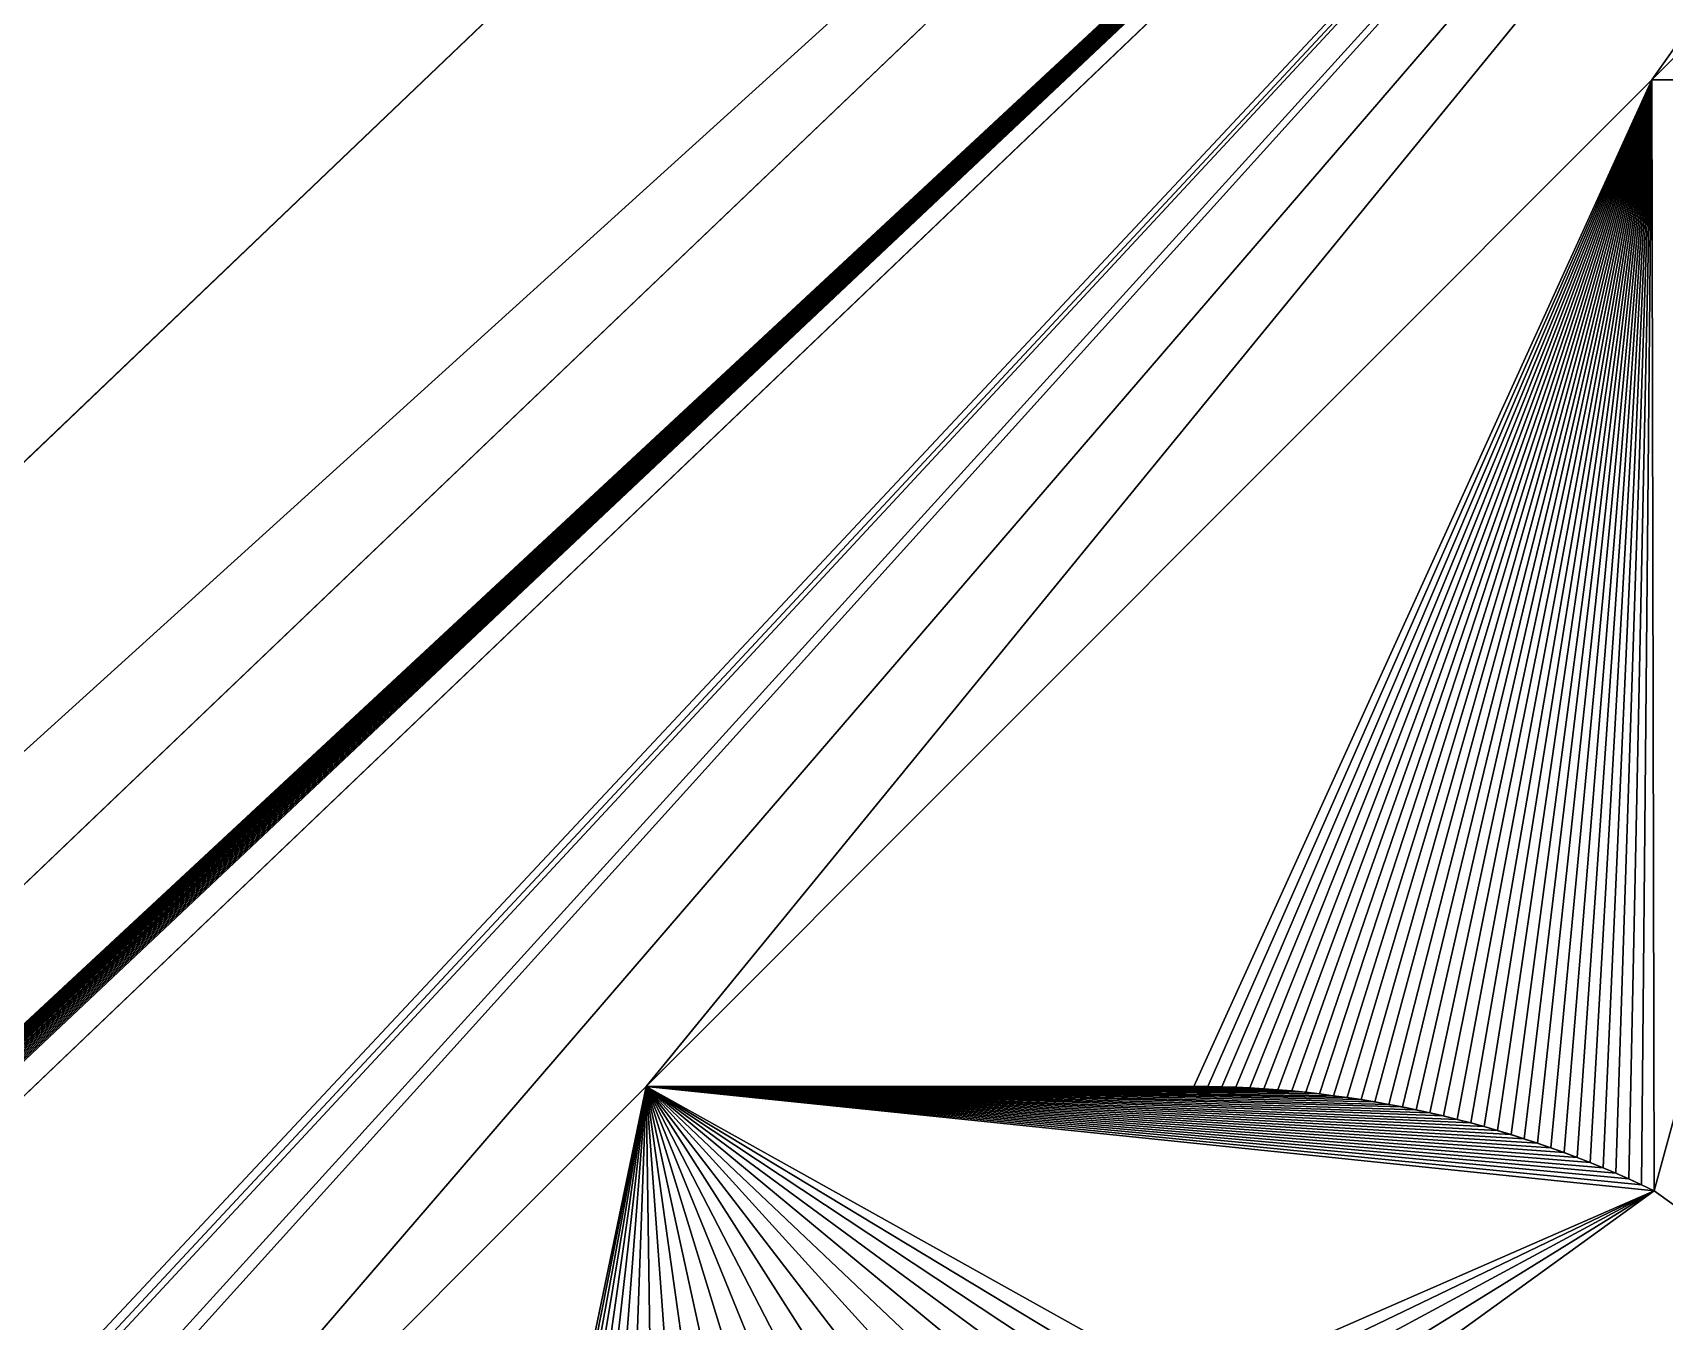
# Model space of a CAD drawing. Header units: millimetres. Extents: x 2912 to 3060, y 1401 to 1614.
# Drawn here: x 2950.12 to 2960.8, y 1592.01 to 1600.44 of the extents above; entities that cross this region are included whole.
import ezdxf

# ---------------------------------------------------------------- set-up
doc = ezdxf.new("R2010")
doc.units = ezdxf.units.MM

# ---------------------------------------------------------------- blocks, each defined once
blk = doc.blocks.new('Base_I')
at = {"color": 83, "true_color": 0x7acc7a}
for p, q in [((159.394, -0.413, -3), (210.069, 52.69, -3)), ((159.394, -0.413, -6), (210.069, 52.69, -6)), ((160.117, -4, 2), (213.557, 52, 2)), ((210.792, 52, -3), (160.117, -1.103, -3)), ((160.117, -4, -6), (213.557, 52, -6)), ((210.792, 52, -6), (160.117, -1.103, -6)), ((191.936, 45.014, -1), (199.204, 44.999, -1)), ((191.936, 45.014, -6), (191.936, 45.014, -1)), ((191.936, 45.014, -6), (199.204, 44.999, -6)), ((199.204, 44.999, -1), (192.618, 38.413, -1)), ((199.204, 44.999, -6), (192.618, 38.413, -6)), ((199.204, 44.999, -6), (199.204, 44.999, -1)), ((192.618, 38.413, -1), (192.618, 42, -1)), ((192.618, 38.413, -6), (192.618, 42, -6)), ((192.618, 38.413, -6), (192.618, 38.413, -1))]:
    blk.add_line(p, q, dxfattribs=at)
for p, q in [((191.975, 44.931, -6), (191.975, 44.931, -1)), ((192.013, 44.847, -6), (192.013, 44.847, -1)), ((192.05, 44.763, -6), (192.05, 44.763, -1)), ((192.085, 44.679, -6), (192.085, 44.679, -1)), ((192.12, 44.594, -6), (192.12, 44.594, -1)), ((192.153, 44.509, -6), (192.153, 44.509, -1)), ((192.186, 44.423, -6), (192.186, 44.423, -1)), ((192.217, 44.337, -6), (192.217, 44.337, -1)), ((192.247, 44.25, -6), (192.247, 44.25, -1)), ((192.276, 44.163, -6), (192.276, 44.163, -1)), ((192.303, 44.076, -6), (192.303, 44.076, -1)), ((192.33, 43.988, -6), (192.33, 43.988, -1)), ((192.356, 43.9, -6), (192.356, 43.9, -1)), ((192.38, 43.812, -6), (192.38, 43.812, -1)), ((192.403, 43.723, -6), (192.403, 43.723, -1)), ((192.425, 43.634, -6), (192.425, 43.634, -1)), ((192.446, 43.545, -6), (192.446, 43.545, -1)), ((192.465, 43.455, -6), (192.465, 43.455, -1)), ((192.484, 43.366, -6), (192.484, 43.366, -1)), ((192.501, 43.276, -6), (192.501, 43.276, -1)), ((192.517, 43.185, -6), (192.517, 43.185, -1)), ((192.532, 43.095, -6), (192.532, 43.095, -1)), ((192.546, 43.004, -6), (192.546, 43.004, -1)), ((192.558, 42.914, -6), (192.558, 42.914, -1)), ((192.57, 42.823, -6), (192.57, 42.823, -1)), ((192.58, 42.732, -6), (192.58, 42.732, -1)), ((192.589, 42.641, -6), (192.589, 42.641, -1)), ((192.597, 42.549, -6), (192.597, 42.549, -1)), ((192.603, 42.458, -6), (192.603, 42.458, -1)), ((192.609, 42.366, -6), (192.609, 42.366, -1)), ((192.613, 42.275, -6), (192.613, 42.275, -1)), ((192.616, 42.183, -6), (192.616, 42.183, -1)), ((192.618, 42.092, -6), (192.618, 42.092, -1)), ((192.618, 42, -6), (192.618, 42, -1))]:
    blk.add_line(p, q)
for centre in [(185.618, 42, -1), (185.618, 42, -6)]:
    blk.add_arc(centre, 7, 360, 25.5, dxfattribs=at)
mesh = blk.add_polyface(dxfattribs=at)
corners = [(160.117, -4, 2), (179.12, 56.921, 2), (179.118, 57, 2), (179.127, 56.843, 2), (179.137, 56.765, 2), (179.151, 56.688, 2), (179.169, 56.612, 2), (179.192, 56.536, 2), (179.218, 56.462, 2), (179.248, 56.39, 2), (179.282, 56.319, 2), (179.319, 56.25, 2), (179.36, 56.183, 2), (179.405, 56.118, 2), (179.453, 56.056, 2), (179.504, 55.996, 2), (179.558, 55.939, 2), (179.615, 55.885, 2), (179.674, 55.834, 2), (179.737, 55.786, 2), (179.801, 55.742, 2), (179.868, 55.701, 2), (179.937, 55.663, 2), (180.008, 55.63, 2), (180.081, 55.6, 2), (180.155, 55.573, 2), (180.23, 55.551, 2), (180.306, 55.533, 2), (180.384, 55.518, 2), (180.462, 55.508, 2), (213.557, 52, 2), (144.488, 0.39, 2), (144.518, 0.462, 2), (144.544, 0.536, 2), (144.566, 0.612, 2), (144.584, 0.688, 2), (144.599, 0.765, 2), (144.609, 0.843, 2), (144.615, 0.921, 2), (144.617, 1, 2), (156.057, -0.061, 2), (156.003, -0.004, 2), (155.952, 0.056, 2), (155.904, 0.118, 2), (155.859, 0.183, 2), (155.818, 0.25, 2), (155.781, 0.319, 2), (155.747, 0.39, 2), (155.717, 0.462, 2), (155.691, 0.536, 2), (155.668, 0.612, 2), (155.65, 0.688, 2), (155.636, 0.765, 2), (155.625, 0.843, 2), (144.617, 139, 2), (155.619, 0.921, 2), (158.488, 0.39, 2), (158.518, 0.462, 2), (158.544, 0.536, 2), (158.566, 0.612, 2), (158.584, 0.688, 2), (158.599, 0.765, 2), (158.609, 0.843, 2), (158.615, 0.921, 2), (158.617, 1, 2), (158.617, 139, 2), (179.118, 83, 2)]
mesh.append_faces([[corners[k] for k in face] for face in [(1, 0, 3), (3, 0, 4), (4, 0, 5), (5, 0, 6), (6, 0, 7), (7, 0, 8), (8, 0, 9), (9, 0, 10), (10, 0, 11), (11, 0, 12), (12, 0, 13), (13, 0, 14), (14, 0, 15), (15, 0, 16), (16, 0, 17), (17, 0, 18), (18, 0, 19), (19, 0, 20), (20, 0, 21), (21, 0, 22), (22, 0, 23), (23, 0, 24), (24, 0, 25), (25, 0, 26), (26, 0, 27), (27, 0, 28), (28, 0, 29), (31, 0, 32), (32, 0, 33), (33, 0, 34), (34, 0, 35), (35, 0, 36), (36, 0, 37), (37, 0, 38), (38, 0, 39), (56, 0, 57), (57, 0, 58), (58, 0, 59), (59, 0, 60), (60, 0, 61), (61, 0, 62), (62, 0, 63), (63, 0, 64)]], dxfattribs={"vtx0": -1, "vtx1": -1, "color": 83})
mesh.append_faces([[corners[k] for k in face] for face in [(39, 0, 40), (39, 53, 54), (64, 0, 65), (66, 0, 2)]], dxfattribs={"vtx0": -1, "vtx1": -1, "vtx2": -1, "color": 83})
mesh.append_faces([[corners[k] for k in face] for face in [(0, 1, 2), (29, 0, 30), (39, 40, 41), (39, 41, 42), (39, 42, 43), (39, 43, 44), (39, 44, 45), (39, 45, 46), (39, 46, 47), (39, 47, 48), (39, 48, 49), (39, 49, 50), (39, 50, 51), (39, 51, 52), (39, 52, 53), (54, 53, 55)]], dxfattribs={"vtx0": -1, "vtx2": -1, "color": 83})
mesh = blk.add_polyface(dxfattribs=at)
corners = [(186.912, 46.83, -6), (186.937, 55.663, -6), (187.163, 46.755, -6), (187.23, 55.551, -6), (187.41, 46.668, -6), (187.462, 55.508, -6), (187.652, 46.568, -6), (187.697, 55.502, -6), (187.888, 46.455, -6), (187.93, 55.533, -6), (188.118, 46.33, -6), (188.156, 55.6, -6), (188.342, 46.193, -6), (188.368, 55.701, -6), (188.557, 46.045, -6), (188.632, 48.318, -6), (188.765, 45.886, -6), (188.714, 48.278, -6), (188.796, 48.237, -6), (188.964, 45.716, -6), (188.878, 48.195, -6), (188.958, 48.152, -6), (189.039, 48.107, -6), (189.154, 45.536, -6), (189.118, 48.062, -6), (189.197, 48.016, -6), (189.334, 45.346, -6), (189.276, 47.968, -6), (189.354, 47.92, -6), (189.504, 45.147, -6), (189.431, 47.871, -6), (189.507, 47.82, -6), (189.663, 44.939, -6), (189.583, 47.769, -6), (189.658, 47.716, -6), (189.733, 47.663, -6), (189.812, 44.723, -6), (189.807, 47.609, -6), (189.88, 47.553, -6), (189.948, 44.5, -6), (189.952, 47.497, -6), (190.073, 44.27, -6), (190.024, 47.44, -6), (190.094, 47.382, -6), (190.186, 44.034, -6), (190.164, 47.323, -6), (190.234, 47.263, -6), (190.286, 43.792, -6), (190.302, 47.202, -6), (190.374, 43.545, -6), (190.37, 47.14, -6), (190.437, 47.078, -6), (190.448, 43.294, -6), (190.503, 47.014, -6), (190.509, 43.04, -6), (192.618, 38.413, -6), (189.334, 38.654, -6), (189.504, 38.853, -6), (189.663, 39.061, -6), (189.812, 39.277, -6), (189.948, 39.5, -6), (190.073, 39.73, -6), (181.425, 44.723, -6), (182.205, 52, -6), (181.573, 44.939, -6), (181.733, 45.147, -6), (181.903, 45.346, -6), (182.083, 45.536, -6), (182.273, 45.716, -6)]
mesh.append_faces([[corners[k] for k in face] for face in [(0, 1, 2), (2, 3, 4), (4, 5, 6), (6, 7, 8), (8, 9, 10), (10, 11, 12), (12, 13, 14), (14, 15, 16), (16, 18, 19), (19, 22, 23), (23, 25, 26), (26, 28, 29), (29, 31, 32), (32, 35, 36), (36, 38, 39), (39, 40, 41), (41, 43, 44), (44, 46, 47), (47, 48, 49), (49, 51, 52), (52, 53, 54), (62, 63, 64), (64, 63, 65), (65, 63, 66), (66, 63, 67), (67, 63, 68)]], dxfattribs={"vtx0": -1, "vtx1": -1, "color": 83})
mesh.append_faces([[corners[k] for k in face] for face in [(16, 15, 17), (16, 17, 18), (19, 18, 20), (19, 20, 21), (19, 21, 22), (23, 22, 24), (23, 24, 25), (26, 25, 27), (26, 27, 28), (29, 28, 30), (29, 30, 31), (32, 31, 33), (32, 33, 34), (32, 34, 35), (36, 35, 37), (36, 37, 38), (39, 38, 40), (41, 40, 42), (41, 42, 43), (44, 43, 45), (44, 45, 46), (47, 46, 48), (49, 48, 50), (49, 50, 51), (52, 51, 53), (55, 56, 57), (55, 57, 58), (55, 58, 59), (55, 59, 60), (55, 60, 61)]], dxfattribs={"vtx0": -1, "vtx2": -1, "color": 83})
mesh = blk.add_polyface(dxfattribs=at)
corners = [(159.256, -0.737, -3), (159.256, -0.789, -3), (159.256, -0.763, -3), (159.258, -0.712, -3), (159.259, -0.814, -3), (159.261, -0.686, -3), (159.262, -0.84, -3), (159.265, -0.661, -3), (159.267, -0.865, -3), (159.271, -0.636, -3), (159.273, -0.89, -3), (159.278, -0.611, -3), (159.281, -0.915, -3), (159.286, -0.586, -3), (159.29, -0.939, -3), (159.295, -0.562, -3), (159.299, -0.963, -3), (159.306, -0.539, -3), (159.311, -0.986, -3), (159.318, -0.516, -3), (159.323, -1.009, -3), (159.331, -0.494, -3), (159.336, -1.031, -3), (159.345, -0.472, -3), (159.351, -1.052, -3), (159.36, -0.452, -3), (159.367, -1.072, -3), (159.376, -0.432, -3), (159.383, -1.092, -3), (159.394, -0.413, -3), (159.401, -1.111, -3), (210.069, 52.69, -3), (159.42, -1.128, -3), (159.439, -1.145, -3), (159.46, -1.161, -3), (159.481, -1.176, -3), (159.503, -1.189, -3), (159.525, -1.202, -3), (159.548, -1.213, -3), (159.572, -1.223, -3), (159.596, -1.232, -3), (159.621, -1.239, -3), (159.646, -1.246, -3), (159.671, -1.251, -3), (159.697, -1.254, -3), (159.722, -1.257, -3), (159.748, -1.258, -3), (159.774, -1.258, -3), (159.799, -1.256, -3), (159.825, -1.253, -3), (159.85, -1.249, -3), (159.875, -1.243, -3), (159.9, -1.236, -3), (159.925, -1.228, -3), (159.949, -1.219, -3), (159.972, -1.208, -3), (159.995, -1.197, -3), (160.017, -1.184, -3), (160.039, -1.17, -3), (160.06, -1.155, -3), (160.08, -1.138, -3), (160.099, -1.121, -3), (160.117, -1.103, -3), (210.792, 52, -3), (210.087, 52.709, -3), (210.106, 52.726, -3), (210.126, 52.742, -3), (210.147, 52.757, -3), (210.169, 52.771, -3), (210.191, 52.784, -3), (210.214, 52.796, -3), (210.237, 52.806, -3), (210.261, 52.816, -3), (210.286, 52.824, -3), (210.311, 52.831, -3), (210.336, 52.836, -3), (210.361, 52.84, -3), (210.387, 52.843, -3), (210.412, 52.845, -3), (210.438, 52.845, -3), (210.464, 52.844, -3), (210.489, 52.842, -3), (210.515, 52.838, -3), (210.54, 52.833, -3), (210.565, 52.827, -3), (210.59, 52.819, -3), (210.614, 52.81, -3), (210.638, 52.8, -3), (210.661, 52.789, -3), (210.683, 52.777, -3), (210.705, 52.763, -3), (210.726, 52.748, -3), (210.747, 52.732, -3), (210.766, 52.716, -3), (210.785, 52.698, -3), (210.803, 52.679, -3), (210.81, 52.019, -3), (210.819, 52.66, -3), (210.826, 52.039, -3), (210.835, 52.639, -3), (210.841, 52.06, -3), (210.85, 52.618, -3), (210.855, 52.081, -3), (210.863, 52.596, -3), (210.868, 52.104, -3), (210.875, 52.573, -3), (210.88, 52.126, -3), (210.887, 52.55, -3), (210.891, 52.15, -3), (210.896, 52.526, -3), (210.9, 52.174, -3), (210.905, 52.502, -3), (210.908, 52.198, -3), (210.913, 52.478, -3), (210.915, 52.223, -3), (210.919, 52.453, -3), (210.921, 52.248, -3), (210.924, 52.427, -3), (210.925, 52.273, -3), (210.927, 52.402, -3), (210.928, 52.299, -3), (210.93, 52.376, -3), (210.93, 52.325, -3), (210.93, 52.35, -3)]
mesh.append_faces([[corners[k] for k in face] for face in [(0, 1, 2), (122, 121, 123)]], dxfattribs={"vtx0": -1, "color": 83})
mesh.append_faces([[corners[k] for k in face] for face in [(1, 3, 4), (4, 5, 6), (6, 7, 8), (8, 9, 10), (10, 11, 12), (12, 13, 14), (14, 15, 16), (16, 17, 18), (18, 19, 20), (20, 21, 22), (22, 23, 24), (24, 25, 26), (26, 27, 28), (28, 29, 30), (30, 31, 32), (32, 31, 33), (33, 31, 34), (34, 31, 35), (35, 31, 36), (36, 31, 37), (37, 31, 38), (38, 31, 39), (39, 31, 40), (40, 31, 41), (41, 31, 42), (42, 31, 43), (43, 31, 44), (44, 31, 45), (45, 31, 46), (46, 31, 47), (47, 31, 48), (48, 31, 49), (49, 31, 50), (50, 31, 51), (51, 31, 52), (52, 31, 53), (53, 31, 54), (54, 31, 55), (55, 31, 56), (56, 31, 57), (57, 31, 58), (58, 31, 59), (59, 31, 60), (60, 31, 61), (61, 31, 62), (62, 31, 63), (63, 95, 96), (96, 97, 98), (98, 99, 100), (100, 101, 102), (102, 103, 104), (104, 105, 106), (106, 107, 108), (108, 109, 110), (110, 111, 112), (112, 113, 114), (114, 115, 116), (116, 117, 118), (118, 119, 120), (120, 121, 122)]], dxfattribs={"vtx0": -1, "vtx1": -1, "color": 83})
mesh.append_faces([[corners[k] for k in face] for face in [(1, 0, 3), (4, 3, 5), (6, 5, 7), (8, 7, 9), (10, 9, 11), (12, 11, 13), (14, 13, 15), (16, 15, 17), (18, 17, 19), (20, 19, 21), (22, 21, 23), (24, 23, 25), (26, 25, 27), (28, 27, 29), (30, 29, 31), (63, 31, 64), (63, 64, 65), (63, 65, 66), (63, 66, 67), (63, 67, 68), (63, 68, 69), (63, 69, 70), (63, 70, 71), (63, 71, 72), (63, 72, 73), (63, 73, 74), (63, 74, 75), (63, 75, 76), (63, 76, 77), (63, 77, 78), (63, 78, 79), (63, 79, 80), (63, 80, 81), (63, 81, 82), (63, 82, 83), (63, 83, 84), (63, 84, 85), (63, 85, 86), (63, 86, 87), (63, 87, 88), (63, 88, 89), (63, 89, 90), (63, 90, 91), (63, 91, 92), (63, 92, 93), (63, 93, 94), (63, 94, 95), (96, 95, 97), (98, 97, 99), (100, 99, 101), (102, 101, 103), (104, 103, 105), (106, 105, 107), (108, 107, 109), (110, 109, 111), (112, 111, 113), (114, 113, 115), (116, 115, 117), (118, 117, 119), (120, 119, 121)]], dxfattribs={"vtx0": -1, "vtx2": -1, "color": 83})
mesh = blk.add_polyface(dxfattribs=at)
corners = [(167.204, 34.999, -6), (187.204, 32.999, -6), (167.204, 32.999, -6), (182.618, 34.999, -6), (163.204, 10.999, -6), (155.204, 20.999, -6), (165.204, 10.999, -6), (163.204, 8.999, -6), (155.204, 22.999, -6), (163.204, 32.999, -6), (165.204, 32.999, -6), (180.643, 37.076, -6), (180.646, 41.477, -6), (180.689, 37.03, -6), (180.728, 40.96, -6), (180.736, 36.984, -6), (180.789, 40.706, -6), (180.783, 36.938, -6), (180.831, 36.893, -6), (180.863, 40.455, -6), (180.879, 36.848, -6), (180.95, 40.208, -6), (180.928, 36.804, -6), (180.977, 36.76, -6), (181.051, 39.966, -6), (181.026, 36.717, -6), (181.076, 36.674, -6), (181.163, 39.73, -6), (181.127, 36.631, -6), (181.177, 36.589, -6), (181.288, 39.5, -6), (181.228, 36.548, -6), (181.28, 36.507, -6), (181.332, 36.466, -6), (181.425, 39.277, -6), (181.384, 36.426, -6), (181.436, 36.387, -6), (181.573, 39.061, -6), (181.489, 36.347, -6), (181.543, 36.309, -6), (181.596, 36.271, -6), (181.733, 38.853, -6), (181.65, 36.233, -6), (181.705, 36.196, -6), (163.204, 34.999, -6), (155.204, 44.999, -6), (165.204, 34.999, -6), (175.204, 22.999, -6), (177.204, 22.999, -6), (175.204, 20.999, -6), (175.204, 44.999, -6), (157.117, 2.5, -6), (160.205, 6, -6), (157.196, 2.498, -6), (157.274, 2.492, -6), (157.352, 2.482, -6), (157.429, 2.467, -6), (157.505, 2.449, -6), (157.581, 2.427, -6), (157.655, 2.4, -6), (157.727, 2.37, -6), (157.798, 2.337, -6), (157.867, 2.299, -6), (157.934, 2.258, -6), (159.394, -0.413, -6), (210.069, 52.69, -6), (160.117, -4, -6), (160.117, -1.103, -6), (210.792, 52, -6)]
mesh.append_faces([[corners[k] for k in face] for face in [(8, 9, 10), (11, 12, 13), (13, 14, 15), (15, 16, 17), (17, 16, 18), (18, 19, 20), (20, 21, 22), (22, 21, 23), (23, 24, 25), (25, 24, 26), (26, 27, 28), (28, 27, 29), (29, 30, 31), (31, 30, 32), (32, 30, 33), (33, 34, 35), (35, 34, 36), (36, 37, 38), (38, 37, 39), (39, 37, 40), (40, 41, 42), (42, 41, 43), (10, 46, 47), (47, 5, 8), (5, 47, 49), (51, 52, 53), (53, 52, 54), (54, 52, 55), (55, 52, 56), (56, 52, 57), (57, 52, 58), (58, 52, 59), (59, 52, 60), (60, 52, 61), (61, 52, 62), (62, 52, 63), (64, 52, 65)]], dxfattribs={"vtx0": -1, "vtx1": -1, "color": 83})
mesh.append_faces([[corners[k] for k in face] for face in [(4, 6, 7), (44, 46, 9), (9, 46, 10), (47, 46, 2), (47, 48, 49), (46, 0, 2), (65, 7, 6)]], dxfattribs={"vtx0": -1, "vtx1": -1, "vtx2": -1, "color": 83})
mesh.append_faces([[corners[k] for k in face] for face in [(0, 1, 2), (1, 0, 3), (4, 5, 6), (29, 27, 30), (33, 30, 34), (36, 34, 37), (40, 37, 41), (44, 45, 46), (47, 2, 48), (0, 46, 50), (65, 52, 7), (66, 67, 68)]], dxfattribs={"vtx0": -1, "vtx2": -1, "color": 83})
mesh = blk.add_polyface(dxfattribs=at)
corners = [(159.394, -0.413, -6), (210.069, 52.69, -3), (159.394, -0.413, -3), (210.069, 52.69, -6)]
mesh.append_faces([[corners[k] for k in face] for face in [(0, 1, 2), (1, 0, 3)]], dxfattribs={"vtx0": -1, "color": 83})
mesh = blk.add_polyface(dxfattribs=at)
corners = [(187.204, 32.999, -6), (182.618, 34.999, -6), (182.679, 37.955, -6), (182.895, 37.807, -6), (183.118, 37.67, -6), (183.348, 37.545, -6), (183.585, 37.432, -6), (183.826, 37.332, -6), (184.073, 37.245, -6), (184.324, 37.17, -6), (184.579, 37.109, -6), (184.836, 37.062, -6), (185.096, 37.027, -6), (185.357, 37.007, -6), (185.618, 37, -6), (185.88, 37.007, -6), (186.141, 37.027, -6), (186.4, 37.062, -6), (186.658, 37.109, -6), (186.912, 37.17, -6), (187.163, 37.245, -6), (187.41, 37.332, -6), (181.705, 36.196, -6), (181.733, 38.853, -6), (181.759, 36.16, -6), (181.903, 38.654, -6), (181.814, 36.124, -6), (181.87, 36.088, -6), (181.926, 36.053, -6), (182.083, 38.464, -6), (181.982, 36.019, -6), (182.038, 35.985, -6), (182.095, 35.952, -6), (182.273, 38.284, -6), (182.152, 35.919, -6), (182.209, 35.886, -6), (182.267, 35.855, -6), (182.325, 35.823, -6), (182.472, 38.114, -6), (182.383, 35.793, -6), (182.441, 35.763, -6), (182.5, 35.733, -6), (182.559, 35.704, -6), (182.618, 35.675, -6), (210.069, 52.69, -6), (165.204, 10.999, -6), (175.204, 20.999, -6), (177.204, 22.999, -6), (192.618, 38.413, -6), (187.652, 37.432, -6), (187.888, 37.545, -6), (188.118, 37.67, -6), (188.342, 37.807, -6), (188.557, 37.955, -6), (188.765, 38.114, -6), (188.964, 38.284, -6), (189.154, 38.464, -6), (189.334, 38.654, -6), (160.117, -4, -6), (210.792, 52, -6), (213.557, 52, -6)]
mesh.append_faces([[corners[k] for k in face] for face in [(22, 23, 24), (24, 25, 26), (26, 25, 27), (27, 25, 28), (28, 29, 30), (30, 29, 31), (31, 29, 32), (32, 33, 34), (34, 33, 35), (35, 33, 36), (36, 33, 37), (37, 38, 39), (39, 38, 40), (40, 38, 41), (41, 2, 42), (42, 2, 43), (43, 2, 1), (58, 59, 60)]], dxfattribs={"vtx0": -1, "vtx1": -1, "color": 83})
mesh.append_faces([[corners[k] for k in face] for face in [(0, 1, 2), (44, 46, 47), (48, 0, 21)]], dxfattribs={"vtx0": -1, "vtx1": -1, "vtx2": -1, "color": 83})
mesh.append_faces([[corners[k] for k in face] for face in [(0, 2, 3), (0, 3, 4), (0, 4, 5), (0, 5, 6), (0, 6, 7), (0, 7, 8), (0, 8, 9), (0, 9, 10), (0, 10, 11), (0, 11, 12), (0, 12, 13), (0, 13, 14), (0, 14, 15), (0, 15, 16), (0, 16, 17), (0, 17, 18), (0, 18, 19), (0, 19, 20), (0, 20, 21), (24, 23, 25), (28, 25, 29), (32, 29, 33), (37, 33, 38), (41, 38, 2), (44, 45, 46), (44, 47, 0), (48, 21, 49), (48, 49, 50), (48, 50, 51), (48, 51, 52), (48, 52, 53), (48, 53, 54), (48, 54, 55), (48, 55, 56), (48, 56, 57)]], dxfattribs={"vtx0": -1, "vtx2": -1, "color": 83})
mesh = blk.add_polyface(dxfattribs=at)
corners = [(190.509, 43.04, -6), (190.503, 47.014, -6), (191.936, 45.014, -6), (199.204, 46.999, -6), (190.557, 42.782, -6), (190.591, 42.523, -6), (190.611, 42.262, -6), (190.618, 42, -6), (199.204, 44.999, -6), (196.203, 52, -6), (201.204, 46.999, -6), (210.069, 52.69, -6), (187.204, 32.999, -6), (192.618, 38.413, -6), (190.073, 39.73, -6), (190.186, 39.966, -6), (190.286, 40.208, -6), (190.374, 40.455, -6), (190.448, 40.706, -6), (190.509, 40.96, -6), (190.557, 41.218, -6), (190.591, 41.477, -6), (190.611, 41.738, -6), (191.975, 44.931, -6), (192.013, 44.847, -6), (192.05, 44.763, -6), (192.085, 44.679, -6), (192.12, 44.594, -6), (192.153, 44.509, -6), (192.186, 44.423, -6), (192.217, 44.337, -6), (192.247, 44.25, -6), (192.276, 44.163, -6), (192.303, 44.076, -6), (192.33, 43.988, -6), (192.356, 43.9, -6), (192.38, 43.812, -6), (192.403, 43.723, -6), (192.425, 43.634, -6), (192.446, 43.545, -6), (192.465, 43.455, -6), (192.484, 43.366, -6), (192.501, 43.276, -6), (192.517, 43.185, -6), (192.532, 43.095, -6), (192.546, 43.004, -6), (192.558, 42.914, -6), (192.57, 42.823, -6), (192.58, 42.732, -6), (192.589, 42.641, -6), (192.597, 42.549, -6), (192.603, 42.458, -6), (192.609, 42.366, -6), (192.613, 42.275, -6), (192.616, 42.183, -6), (192.618, 42.092, -6), (192.618, 42, -6)]
mesh.append_faces([[corners[k] for k in face] for face in [(13, 55, 56)]], dxfattribs={"vtx0": -1, "color": 83})
mesh.append_faces([[corners[k] for k in face] for face in [(0, 2, 4), (4, 2, 5), (5, 2, 6), (6, 2, 7), (2, 3, 8)]], dxfattribs={"vtx0": -1, "vtx1": -1, "color": 83})
mesh.append_faces([[corners[k] for k in face] for face in [(0, 1, 2), (11, 12, 13), (13, 7, 2), (11, 8, 10), (10, 8, 3)]], dxfattribs={"vtx0": -1, "vtx1": -1, "vtx2": -1, "color": 83})
mesh.append_faces([[corners[k] for k in face] for face in [(2, 1, 3), (3, 9, 10), (13, 14, 15), (13, 15, 16), (13, 16, 17), (13, 17, 18), (13, 18, 19), (13, 19, 20), (13, 20, 21), (13, 21, 22), (13, 22, 7), (13, 2, 23), (13, 23, 24), (13, 24, 25), (13, 25, 26), (13, 26, 27), (13, 27, 28), (13, 28, 29), (13, 29, 30), (13, 30, 31), (13, 31, 32), (13, 32, 33), (13, 33, 34), (13, 34, 35), (13, 35, 36), (13, 36, 37), (13, 37, 38), (13, 38, 39), (13, 39, 40), (13, 40, 41), (13, 41, 42), (13, 42, 43), (13, 43, 44), (13, 44, 45), (13, 45, 46), (13, 46, 47), (13, 47, 48), (13, 48, 49), (13, 49, 50), (13, 50, 51), (13, 51, 52), (13, 52, 53), (13, 53, 54), (13, 54, 55), (11, 13, 8)]], dxfattribs={"vtx0": -1, "vtx2": -1, "color": 83})
mesh = blk.add_polyface(dxfattribs=at)
corners = [(160.117, -4, -6), (213.557, 52, 2), (160.117, -4, 2), (213.557, 52, -6)]
mesh.append_faces([[corners[k] for k in face] for face in [(0, 1, 2), (1, 0, 3)]], dxfattribs={"vtx0": -1, "color": 83})
mesh = blk.add_polyface(dxfattribs=at)
corners = [(210.792, 52, -3), (160.117, -1.103, -6), (160.117, -1.103, -3), (210.792, 52, -6)]
mesh.append_faces([[corners[k] for k in face] for face in [(0, 1, 2), (1, 0, 3)]], dxfattribs={"vtx0": -1, "color": 83})
mesh = blk.add_polyface(dxfattribs=at)
corners = [(199.204, 44.999, -1), (191.975, 44.931, -1), (191.936, 45.014, -1), (192.013, 44.847, -1), (192.05, 44.763, -1), (192.085, 44.679, -1), (192.12, 44.594, -1), (192.153, 44.509, -1), (192.186, 44.423, -1), (192.217, 44.337, -1), (192.247, 44.25, -1), (192.276, 44.163, -1), (192.303, 44.076, -1), (192.33, 43.988, -1), (192.356, 43.9, -1), (192.38, 43.812, -1), (192.403, 43.723, -1), (192.425, 43.634, -1), (192.446, 43.545, -1), (192.465, 43.455, -1), (192.484, 43.366, -1), (192.501, 43.276, -1), (192.517, 43.185, -1), (192.532, 43.095, -1), (192.546, 43.004, -1), (192.558, 42.914, -1), (192.57, 42.823, -1), (192.58, 42.732, -1), (192.589, 42.641, -1), (192.597, 42.549, -1), (192.603, 42.458, -1), (192.609, 42.366, -1), (192.613, 42.275, -1), (192.616, 42.183, -1), (192.618, 42.092, -1), (192.618, 42, -1), (192.618, 38.413, -1)]
mesh.append_faces([[corners[k] for k in face] for face in [(0, 1, 2), (35, 0, 36)]], dxfattribs={"vtx0": -1, "color": 83})
mesh.append_faces([[corners[k] for k in face] for face in [(1, 0, 3), (3, 0, 4), (4, 0, 5), (5, 0, 6), (6, 0, 7), (7, 0, 8), (8, 0, 9), (9, 0, 10), (10, 0, 11), (11, 0, 12), (12, 0, 13), (13, 0, 14), (14, 0, 15), (15, 0, 16), (16, 0, 17), (17, 0, 18), (18, 0, 19), (19, 0, 20), (20, 0, 21), (21, 0, 22), (22, 0, 23), (23, 0, 24), (24, 0, 25), (25, 0, 26), (26, 0, 27), (27, 0, 28), (28, 0, 29), (29, 0, 30), (30, 0, 31), (31, 0, 32), (32, 0, 33), (33, 0, 34), (34, 0, 35)]], dxfattribs={"vtx0": -1, "vtx1": -1, "color": 83})
mesh = blk.add_polyface(dxfattribs=at)
corners = [(191.936, 45.014, -6), (191.975, 44.931, -1), (191.975, 44.931, -6), (191.936, 45.014, -1)]
mesh.append_faces([[corners[k] for k in face] for face in [(0, 1, 2), (1, 0, 3)]], dxfattribs={"vtx0": -1, "color": 83})
mesh = blk.add_polyface(dxfattribs=at)
corners = [(199.204, 44.999, -6), (191.936, 45.014, -1), (191.936, 45.014, -6), (199.204, 44.999, -1)]
mesh.append_faces([[corners[k] for k in face] for face in [(0, 1, 2), (1, 0, 3)]], dxfattribs={"vtx0": -1, "color": 83})
mesh = blk.add_polyface(dxfattribs=at)
corners = [(192.618, 38.413, -1), (199.204, 44.999, -6), (192.618, 38.413, -6), (199.204, 44.999, -1)]
mesh.append_faces([[corners[k] for k in face] for face in [(0, 1, 2), (1, 0, 3)]], dxfattribs={"vtx0": -1, "color": 83})
mesh = blk.add_polyface(dxfattribs=at)
corners = [(191.975, 44.931, -6), (192.013, 44.847, -1), (192.013, 44.847, -6), (191.975, 44.931, -1)]
mesh.append_faces([[corners[k] for k in face] for face in [(0, 1, 2), (1, 0, 3)]], dxfattribs={"vtx0": -1, "color": 83})
mesh = blk.add_polyface(dxfattribs=at)
corners = [(192.013, 44.847, -6), (192.05, 44.763, -1), (192.05, 44.763, -6), (192.013, 44.847, -1)]
mesh.append_faces([[corners[k] for k in face] for face in [(0, 1, 2), (1, 0, 3)]], dxfattribs={"vtx0": -1, "color": 83})
mesh = blk.add_polyface(dxfattribs=at)
corners = [(192.05, 44.763, -6), (192.085, 44.679, -1), (192.085, 44.679, -6), (192.05, 44.763, -1)]
mesh.append_faces([[corners[k] for k in face] for face in [(0, 1, 2), (1, 0, 3)]], dxfattribs={"vtx0": -1, "color": 83})
mesh = blk.add_polyface(dxfattribs=at)
corners = [(192.085, 44.679, -6), (192.12, 44.594, -1), (192.12, 44.594, -6), (192.085, 44.679, -1)]
mesh.append_faces([[corners[k] for k in face] for face in [(0, 1, 2), (1, 0, 3)]], dxfattribs={"vtx0": -1, "color": 83})
mesh = blk.add_polyface(dxfattribs=at)
corners = [(192.12, 44.594, -6), (192.153, 44.509, -1), (192.153, 44.509, -6), (192.12, 44.594, -1)]
mesh.append_faces([[corners[k] for k in face] for face in [(0, 1, 2), (1, 0, 3)]], dxfattribs={"vtx0": -1, "color": 83})
mesh = blk.add_polyface(dxfattribs=at)
corners = [(192.153, 44.509, -6), (192.186, 44.423, -1), (192.186, 44.423, -6), (192.153, 44.509, -1)]
mesh.append_faces([[corners[k] for k in face] for face in [(0, 1, 2), (1, 0, 3)]], dxfattribs={"vtx0": -1, "color": 83})
mesh = blk.add_polyface(dxfattribs=at)
corners = [(192.186, 44.423, -6), (192.217, 44.337, -1), (192.217, 44.337, -6), (192.186, 44.423, -1)]
mesh.append_faces([[corners[k] for k in face] for face in [(0, 1, 2), (1, 0, 3)]], dxfattribs={"vtx0": -1, "color": 83})
mesh = blk.add_polyface(dxfattribs=at)
corners = [(192.217, 44.337, -6), (192.247, 44.25, -1), (192.247, 44.25, -6), (192.217, 44.337, -1)]
mesh.append_faces([[corners[k] for k in face] for face in [(0, 1, 2), (1, 0, 3)]], dxfattribs={"vtx0": -1, "color": 83})
mesh = blk.add_polyface(dxfattribs=at)
corners = [(192.247, 44.25, -6), (192.276, 44.163, -1), (192.276, 44.163, -6), (192.247, 44.25, -1)]
mesh.append_faces([[corners[k] for k in face] for face in [(0, 1, 2), (1, 0, 3)]], dxfattribs={"vtx0": -1, "color": 83})
mesh = blk.add_polyface(dxfattribs=at)
corners = [(192.276, 44.163, -6), (192.303, 44.076, -1), (192.303, 44.076, -6), (192.276, 44.163, -1)]
mesh.append_faces([[corners[k] for k in face] for face in [(0, 1, 2), (1, 0, 3)]], dxfattribs={"vtx0": -1, "color": 83})
mesh = blk.add_polyface(dxfattribs=at)
corners = [(192.303, 44.076, -6), (192.33, 43.988, -1), (192.33, 43.988, -6), (192.303, 44.076, -1)]
mesh.append_faces([[corners[k] for k in face] for face in [(0, 1, 2), (1, 0, 3)]], dxfattribs={"vtx0": -1, "color": 83})
mesh = blk.add_polyface(dxfattribs=at)
corners = [(192.33, 43.988, -6), (192.356, 43.9, -1), (192.356, 43.9, -6), (192.33, 43.988, -1)]
mesh.append_faces([[corners[k] for k in face] for face in [(0, 1, 2), (1, 0, 3)]], dxfattribs={"vtx0": -1, "color": 83})
mesh = blk.add_polyface(dxfattribs=at)
corners = [(192.356, 43.9, -6), (192.38, 43.812, -1), (192.38, 43.812, -6), (192.356, 43.9, -1)]
mesh.append_faces([[corners[k] for k in face] for face in [(0, 1, 2), (1, 0, 3)]], dxfattribs={"vtx0": -1, "color": 83})
mesh = blk.add_polyface(dxfattribs=at)
corners = [(192.38, 43.812, -6), (192.403, 43.723, -1), (192.403, 43.723, -6), (192.38, 43.812, -1)]
mesh.append_faces([[corners[k] for k in face] for face in [(0, 1, 2), (1, 0, 3)]], dxfattribs={"vtx0": -1, "color": 83})
mesh = blk.add_polyface(dxfattribs=at)
corners = [(192.425, 43.634, -6), (192.403, 43.723, -1), (192.425, 43.634, -1), (192.403, 43.723, -6)]
mesh.append_faces([[corners[k] for k in face] for face in [(0, 1, 2), (1, 0, 3)]], dxfattribs={"vtx0": -1, "color": 83})
mesh = blk.add_polyface(dxfattribs=at)
corners = [(192.425, 43.634, -6), (192.446, 43.545, -1), (192.446, 43.545, -6), (192.425, 43.634, -1)]
mesh.append_faces([[corners[k] for k in face] for face in [(0, 1, 2), (1, 0, 3)]], dxfattribs={"vtx0": -1, "color": 83})
mesh = blk.add_polyface(dxfattribs=at)
corners = [(192.446, 43.545, -6), (192.465, 43.455, -1), (192.465, 43.455, -6), (192.446, 43.545, -1)]
mesh.append_faces([[corners[k] for k in face] for face in [(0, 1, 2), (1, 0, 3)]], dxfattribs={"vtx0": -1, "color": 83})
mesh = blk.add_polyface(dxfattribs=at)
corners = [(192.465, 43.455, -6), (192.484, 43.366, -1), (192.484, 43.366, -6), (192.465, 43.455, -1)]
mesh.append_faces([[corners[k] for k in face] for face in [(0, 1, 2), (1, 0, 3)]], dxfattribs={"vtx0": -1, "color": 83})
mesh = blk.add_polyface(dxfattribs=at)
corners = [(192.484, 43.366, -6), (192.501, 43.276, -1), (192.501, 43.276, -6), (192.484, 43.366, -1)]
mesh.append_faces([[corners[k] for k in face] for face in [(0, 1, 2), (1, 0, 3)]], dxfattribs={"vtx0": -1, "color": 83})
mesh = blk.add_polyface(dxfattribs=at)
corners = [(192.501, 43.276, -6), (192.517, 43.185, -1), (192.517, 43.185, -6), (192.501, 43.276, -1)]
mesh.append_faces([[corners[k] for k in face] for face in [(0, 1, 2), (1, 0, 3)]], dxfattribs={"vtx0": -1, "color": 83})
mesh = blk.add_polyface(dxfattribs=at)
corners = [(192.517, 43.185, -6), (192.532, 43.095, -1), (192.532, 43.095, -6), (192.517, 43.185, -1)]
mesh.append_faces([[corners[k] for k in face] for face in [(0, 1, 2), (1, 0, 3)]], dxfattribs={"vtx0": -1, "color": 83})
mesh = blk.add_polyface(dxfattribs=at)
corners = [(192.532, 43.095, -6), (192.546, 43.004, -1), (192.546, 43.004, -6), (192.532, 43.095, -1)]
mesh.append_faces([[corners[k] for k in face] for face in [(0, 1, 2), (1, 0, 3)]], dxfattribs={"vtx0": -1, "color": 83})
mesh = blk.add_polyface(dxfattribs=at)
corners = [(192.546, 43.004, -6), (192.558, 42.914, -1), (192.558, 42.914, -6), (192.546, 43.004, -1)]
mesh.append_faces([[corners[k] for k in face] for face in [(0, 1, 2), (1, 0, 3)]], dxfattribs={"vtx0": -1, "color": 83})
mesh = blk.add_polyface(dxfattribs=at)
corners = [(192.558, 42.914, -6), (192.57, 42.823, -1), (192.57, 42.823, -6), (192.558, 42.914, -1)]
mesh.append_faces([[corners[k] for k in face] for face in [(0, 1, 2), (1, 0, 3)]], dxfattribs={"vtx0": -1, "color": 83})
mesh = blk.add_polyface(dxfattribs=at)
corners = [(192.57, 42.823, -6), (192.58, 42.732, -1), (192.58, 42.732, -6), (192.57, 42.823, -1)]
mesh.append_faces([[corners[k] for k in face] for face in [(0, 1, 2), (1, 0, 3)]], dxfattribs={"vtx0": -1, "color": 83})
mesh = blk.add_polyface(dxfattribs=at)
corners = [(192.58, 42.732, -6), (192.589, 42.641, -1), (192.589, 42.641, -6), (192.58, 42.732, -1)]
mesh.append_faces([[corners[k] for k in face] for face in [(0, 1, 2), (1, 0, 3)]], dxfattribs={"vtx0": -1, "color": 83})
mesh = blk.add_polyface(dxfattribs=at)
corners = [(192.589, 42.641, -6), (192.597, 42.549, -1), (192.597, 42.549, -6), (192.589, 42.641, -1)]
mesh.append_faces([[corners[k] for k in face] for face in [(0, 1, 2), (1, 0, 3)]], dxfattribs={"vtx0": -1, "color": 83})
mesh = blk.add_polyface(dxfattribs=at)
corners = [(192.597, 42.549, -6), (192.603, 42.458, -1), (192.603, 42.458, -6), (192.597, 42.549, -1)]
mesh.append_faces([[corners[k] for k in face] for face in [(0, 1, 2), (1, 0, 3)]], dxfattribs={"vtx0": -1, "color": 83})
mesh = blk.add_polyface(dxfattribs=at)
corners = [(192.603, 42.458, -6), (192.609, 42.366, -1), (192.609, 42.366, -6), (192.603, 42.458, -1)]
mesh.append_faces([[corners[k] for k in face] for face in [(0, 1, 2), (1, 0, 3)]], dxfattribs={"vtx0": -1, "color": 83})
mesh = blk.add_polyface(dxfattribs=at)
corners = [(192.609, 42.366, -6), (192.613, 42.275, -1), (192.613, 42.275, -6), (192.609, 42.366, -1)]
mesh.append_faces([[corners[k] for k in face] for face in [(0, 1, 2), (1, 0, 3)]], dxfattribs={"vtx0": -1, "color": 83})
mesh = blk.add_polyface(dxfattribs=at)
corners = [(192.613, 42.275, -6), (192.616, 42.183, -1), (192.616, 42.183, -6), (192.613, 42.275, -1)]
mesh.append_faces([[corners[k] for k in face] for face in [(0, 1, 2), (1, 0, 3)]], dxfattribs={"vtx0": -1, "color": 83})
mesh = blk.add_polyface(dxfattribs=at)
corners = [(192.616, 42.183, -6), (192.618, 42.092, -1), (192.618, 42.092, -6), (192.616, 42.183, -1)]
mesh.append_faces([[corners[k] for k in face] for face in [(0, 1, 2), (1, 0, 3)]], dxfattribs={"vtx0": -1, "color": 83})
mesh = blk.add_polyface(dxfattribs=at)
corners = [(192.618, 42.092, -6), (192.618, 42, -1), (192.618, 42, -6), (192.618, 42.092, -1)]
mesh.append_faces([[corners[k] for k in face] for face in [(0, 1, 2), (1, 0, 3)]], dxfattribs={"vtx0": -1, "color": 83})
mesh = blk.add_polyface(dxfattribs=at)
corners = [(192.618, 42, -6), (192.618, 38.413, -1), (192.618, 38.413, -6), (192.618, 42, -1)]
mesh.append_faces([[corners[k] for k in face] for face in [(0, 1, 2), (1, 0, 3)]], dxfattribs={"vtx0": -1, "color": 83})

msp = doc.modelspace()

# ---------------------------------------------------------------- block references
at = {"color": 254, "true_color": 0xffcce5, "extrusion": (-5.41234e-16, -1.12799e-14, -1), "rotation": 89.99999999998842}
msp.add_blockref('Base_I', (-2915.72, 1400.929, -2), dxfattribs=at)

doc.saveas('drawing.dxf')
